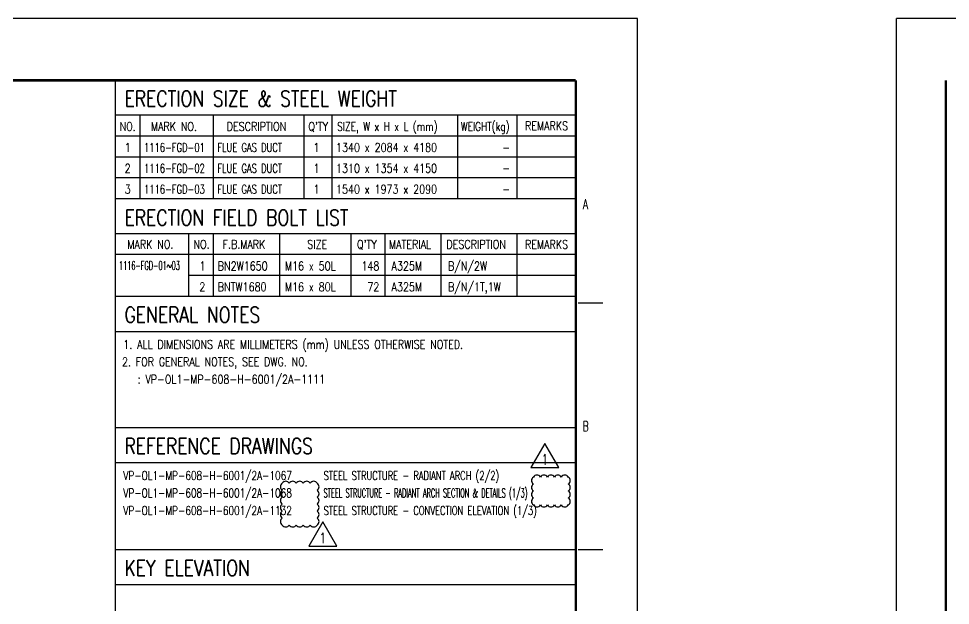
# Model space of a CAD drawing. Header units: millimetres. Extents: x 0 to 134087, y -49114 to 20834.
# Drawn here: x 17347 to 24023, y -38450 to -34243 of the extents above; entities that cross this region are included whole.
import ezdxf
from ezdxf.enums import TextEntityAlignment as Align

# ---------------------------------------------------------------- set-up
doc = ezdxf.new("R2010")
doc.units = ezdxf.units.MM
doc.header["$LTSCALE"] = 35
for name, color, linetype in [('CON-C', 4, 'Continuous'), ('CON-W', 7, 'Continuous'), ('REV-0A', 2, 'Continuous'), ('rev-B', 2, 'Continuous'), ('TXT-C', 4, 'Continuous'), ('TXT-G', 3, 'Continuous'), ('TXT-Y', 2, 'Continuous')]:
    doc.layers.add(name, color=color, linetype=linetype)
doc.styles.add('ROMANS', font='ROMANS.shx', dxfattribs={"width": 0.8})
doc.styles.add('SIMPLEX', font='simplex.shx', dxfattribs={"width": 0.8})

# ---------------------------------------------------------------- blocks, each defined once
blk = doc.blocks.new('TITLE')
at = {"color": 7}
for p, q in [((841, 594.85), (0, 594.85)), ((0, 0), (0, 594.85)), ((841, 0), (841, 594.85)), ((824.02, 513.34), (831.1, 513.34)), ((824.02, 442.6), (831.1, 442.6))]:
    blk.add_line(p, q, dxfattribs=at)
at = {"color": 7, "const_width": 0.707}
for points in [[(14.15, 577.17), (14.15, 17.68)], [(823.32, 577.17), (27.94, 577.17)], [(823.32, 17.33), (823.32, 577.17)]]:
    blk.add_lwpolyline(points, dxfattribs=at)
at = {"color": 7, "style": 'ROMANS', "width": 0.7}
for s, p in [('A', (826.15, 541.63)), ('B', (826.15, 477.97))]:
    blk.add_text(s, height=2.83, dxfattribs=at).set_placement(p, align=Align.MIDDLE)
blk = doc.blocks.new('revmark')
at = {"layer": 'rev-B'}
blk.add_lwpolyline([(0, 0), (-4, -6.93), (4, -6.93)], close=True, dxfattribs=at)
at = {"layer": 'rev-B', "style": 'SIMPLEX', "width": 0.8}
blk.add_attdef('REVMARK', text='', height=3, dxfattribs=at).set_placement((0, -4.62), align=Align.MIDDLE_CENTER)

msp = doc.modelspace()

# ---------------------------------------------------------------- linework, layer by layer
at = {"layer": 'CON-C'}
for p, q in [((18041.5604, -40500.2348), (18041.5604, -34685.1627)), ((21339.2155, -34935.1627), (18041.5604, -34935.1627)), ((21339.2155, -35085.1627), (18041.5604, -35085.1627)), ((21339.2155, -35535.1627), (18041.5604, -35535.1627)), ((21339.2155, -35785.1627), (18041.5604, -35785.1627)), ((21339.2155, -35935.1627), (18041.5604, -35935.1627)), ((21339.2155, -36235.1627), (18041.5604, -36235.1627)), ((18041.5604, -36485.1627), (21339.2155, -36485.1627)), ((18041.5604, -37175.3691), (21339.2155, -37175.3691)), ((18041.5604, -37425.3691), (21339.2155, -37425.3691)), ((18041.5604, -38050.2348), (21339.2155, -38050.2348)), ((18041.5604, -38300.2348), (21339.2155, -38300.2348))]:
    msp.add_line(p, q, dxfattribs=at)
at = {"layer": 'CON-W'}
for p, q in [((18216.5604, -34935.1627), (18216.5604, -35535.1627)), ((18741.5604, -34935.1627), (18741.5604, -35535.1627)), ((19391.5604, -34935.1627), (19391.5604, -35535.1627)), ((19591.5604, -34935.1627), (19591.5604, -35535.1627)), ((20491.5604, -34935.1627), (20491.5604, -35535.1627)), ((20916.5604, -34935.1627), (20916.5604, -35535.1627)), ((21339.2155, -35235.1627), (18041.5604, -35235.1627)), ((21339.2155, -35385.1627), (18041.5604, -35385.1627)), ((18564.9979, -35785.1627), (18564.9979, -36235.1627)), ((18741.5604, -35785.1627), (18741.5604, -36235.1627)), ((19216.5604, -35785.1627), (19216.5604, -36235.1627)), ((19726.5604, -35785.1627), (19726.5604, -36235.1627)), ((19971.5604, -35785.1627), (19971.5604, -36235.1627)), ((20371.5604, -35785.1627), (20371.5604, -36235.1627)), ((20916.5604, -35785.1627), (20916.5604, -36235.1627)), ((21339.2155, -36085.1627), (18564.9979, -36085.1627))]:
    msp.add_line(p, q, dxfattribs=at)
at = {"layer": 'REV-0A'}
for points in [[(21085.9081, -37529.6569, 0.548618787), (21035.9081, -37529.6569, 0.548618787), (21035.9081, -37579.6569, 0.548618787), (21035.9081, -37629.6569, 0.548618787), (21035.9081, -37679.6569, 0.548618787), (21035.9081, -37729.6569, 0.548618787), (21085.9081, -37729.6569, 0.548618787), (21135.9081, -37729.6569, 0.548618787), (21185.9081, -37729.6569, 0.548618787), (21235.9081, -37729.6569, 0.548618787), (21285.9081, -37729.6569, 0.548618787), (21285.9081, -37679.6569, 0.548618787), (21285.9081, -37629.6569, 0.548618787), (21285.9081, -37579.6569, 0.548618787), (21285.9081, -37529.6569, 0.548618787), (21235.9081, -37529.6569, 0.548618787), (21185.9081, -37529.6569, 0.548618787), (21135.9081, -37529.6569, 0.548618787)], [(19286.632, -37573.8844, 0.548618787), (19236.632, -37573.8844, 0.548618787), (19236.632, -37623.8844, 0.548618787), (19236.632, -37673.8844, 0.548618787), (19236.632, -37723.8844, 0.548618787), (19236.632, -37773.8844, 0.548618787), (19236.632, -37823.8844, 0.548618787), (19236.632, -37873.8844, 0.548618787), (19286.632, -37873.8844, 0.548618787), (19336.632, -37873.8844, 0.548618787), (19386.632, -37873.8844, 0.548618787), (19436.632, -37873.8844, 0.548618787), (19486.632, -37873.8844, 0.548618787), (19486.632, -37823.8844, 0.548618787), (19486.632, -37773.8844, 0.548618787), (19486.632, -37723.8844, 0.548618787), (19486.632, -37673.8844, 0.548618787), (19486.632, -37623.8844, 0.548618787), (19486.632, -37573.8844, 0.548618787), (19436.632, -37573.8844, 0.548618787), (19386.632, -37573.8844, 0.548618787), (19336.632, -37573.8844, 0.548618787)]]:
    msp.add_lwpolyline(points, format="xyb", close=True, dxfattribs=at)

# ---------------------------------------------------------------- block references
at = {"linetype": 'ByBlock', "xscale": 24.99999999749996, "yscale": 24.99999999749996, "zscale": 24.99999999749996}
for p in [(756.2886, -49114.431), (23636.9795, -49114.431)]:
    msp.add_blockref('TITLE', p, dxfattribs=at)
at = {"layer": 'REV-0A', "xscale": 25, "yscale": 25, "zscale": 25}
for p in [(21118.581, -37288.3126), (19527.5805, -37850.7225)]:
    msp.add_blockref('revmark', p, dxfattribs=at).add_auto_attribs({'REVMARK': '1'})

# ---------------------------------------------------------------- texts
at = {"layer": 'TXT-C', "style": 'SIMPLEX', "width": 0.8}
for s, p in [('ERECTION SIZE & STEEL WEIGHT', (18106.2199, -34872.6627)), ('ERECTION FIELD BOLT LIST', (18106.2199, -35726.0215)), ('GENERAL NOTES', (18106.2199, -36422.6627)), ('REFERENCE DRAWINGS', (18106.2199, -37362.8691)), ('KEY ELEVATION', (18106.2199, -38237.7348))]:
    msp.add_text(s, height=112.5, dxfattribs=at).set_placement(p)
at = {"layer": 'TXT-G', "style": 'SIMPLEX'}
for s, width, p in [('SIZE, W x H x L (mm)', 0.75, (19629.8445, -35047.6627)), ('WEIGHT(kg)', 0.75, (20515.9356, -35047.6627)), ('MARK NO.', 0.8, (18295.2266, -35047.6627)), ('DESCRIPTION', 0.8, (18838.5531, -35047.6627)), ('MARK NO.', 0.8, (18126.4681, -35892.8593)), ('NO.', 0.8, (18600.5615, -35892.8593)), ('F.B.MARK', 0.8, (18808.7598, -35892.8593)), ('SIZE', 0.8, (19415.248, -35892.8593)), ("Q'TY", 0.8, (19771.6845, -35892.8593)), ('MATERIAL', 0.8, (20001.0843, -35892.8593)), ('DESCRIPTION', 0.8, (20412.7575, -35892.8593))]:
    msp.add_text(s, height=62.5, dxfattribs=dict(at, width=width)).set_placement(p)
at = {"layer": 'TXT-G', "style": 'SIMPLEX', "width": 0.8}
for s, p in [('REMARKS', (21130.1182, -35042.8593)), ('NO.', (18129.0604, -35047.6627)), ("Q'TY", (19493.9414, -35047.6627)), ('REMARKS', (21130.1182, -35892.8593))]:
    msp.add_text(s, height=62.5, dxfattribs=at).set_placement(p, align=Align.CENTER)
at = {"layer": 'TXT-Y', "style": 'SIMPLEX', "width": 0.8}
for s, p in [('1', (18129.0604, -35197.6627)), ('2', (18129.0604, -35347.6627)), ('3', (18129.0604, -35497.6627))]:
    msp.add_text(s, height=62.5, dxfattribs=at).set_placement(p, align=Align.CENTER)
at = {"layer": 'TXT-Y', "style": 'SIMPLEX'}
for s, width, p in [('1116-FGD-01', 0.7, (18246.5604, -35197.6627)), ('FLUE GAS DUCT', 0.7, (18771.5604, -35197.6627)), ('1340 x 2084 x 4180', 0.8, (19621.5604, -35197.6627)), ('1116-FGD-02', 0.7, (18246.5604, -35347.6627)), ('FLUE GAS DUCT', 0.7, (18771.5604, -35347.6627)), ('1310 x 1354 x 4150', 0.8, (19621.5604, -35347.6627)), ('1116-FGD-03', 0.7, (18246.5604, -35497.6627)), ('FLUE GAS DUCT', 0.7, (18771.5604, -35497.6627)), ('1540 x 1973 x 2090', 0.8, (19621.5604, -35497.6627)), ('1116-FGD-01~03', 0.55, (18066.5604, -36044.764)), ('B/N/2W', 0.8, (20423.6383, -36047.6627)), ('1', 0.8, (18642.5688, -36047.6627)), ('BN2W1650', 0.8, (18774.3109, -36047.6627)), ('M16 x 50L', 0.8, (19255.0671, -36047.6627)), ('A325M', 0.8, (20019.4616, -36047.6627)), ('2', 0.8, (18642.5688, -36197.6627)), ('BNTW1680', 0.8, (18774.3109, -36197.6627)), ('M16 x 80L', 0.8, (19255.0671, -36197.6627)), ('A325M', 0.8, (20019.4616, -36197.6627)), ('B/N/1T,1W', 0.8, (20423.6383, -36197.6627)), ('1. ALL DIMENSIONS ARE MILLIMETERS (mm) UNLESS OTHERWISE NOTED.', 0.8, (18097.8104, -36610.1627)), ('2. FOR GENERAL NOTES, SEE DWG. NO.', 0.8, (18088.2663, -36735.1627)), ('   : VP-OL1-MP-608-H-6001/2A-1111', 0.8, (18088.2663, -36860.1627)), ('VP-OL1-MP-608-H-6001/2A-1067', 0.75, (18097.8104, -37550.3691)), ('STEEL STRUCTURE - RADIANT ARCH (2/2)', 0.7, (19532.3356, -37550.3691)), ('VP-OL1-MP-608-H-6001/2A-1068', 0.75, (18097.8104, -37675.3691)), ('STEEL STRUCTURE - RADIANT ARCH SECTION & DETAILS (1/3)', 0.55, (19532.3356, -37675.3691)), ('VP-OL1-MP-608-H-6001/2A-1132', 0.75, (18097.8104, -37801.2573)), ('STEEL STRUCTURE - CONVECTION ELEVATION (1/3)', 0.7, (19532.3356, -37801.2573))]:
    msp.add_text(s, height=62.5, dxfattribs=dict(at, width=width)).set_placement(p)
at = {"layer": 'TXT-Y', "style": 'SIMPLEX', "width": 0.8}
for s, p in [('1', (19502.9644, -35197.6627)), ('-', (20868.9432, -35197.6627)), ('1', (19502.9644, -35347.6627)), ('-', (20868.9432, -35347.6627)), ('1', (19502.9644, -35497.6627)), ('-', (20868.9432, -35497.6627)), ('148', (19932.2849, -36047.6627)), ('72', (19932.2849, -36197.6627))]:
    msp.add_text(s, height=62.5, dxfattribs=at).set_placement(p, align=Align.RIGHT)

doc.saveas('drawing.dxf')
